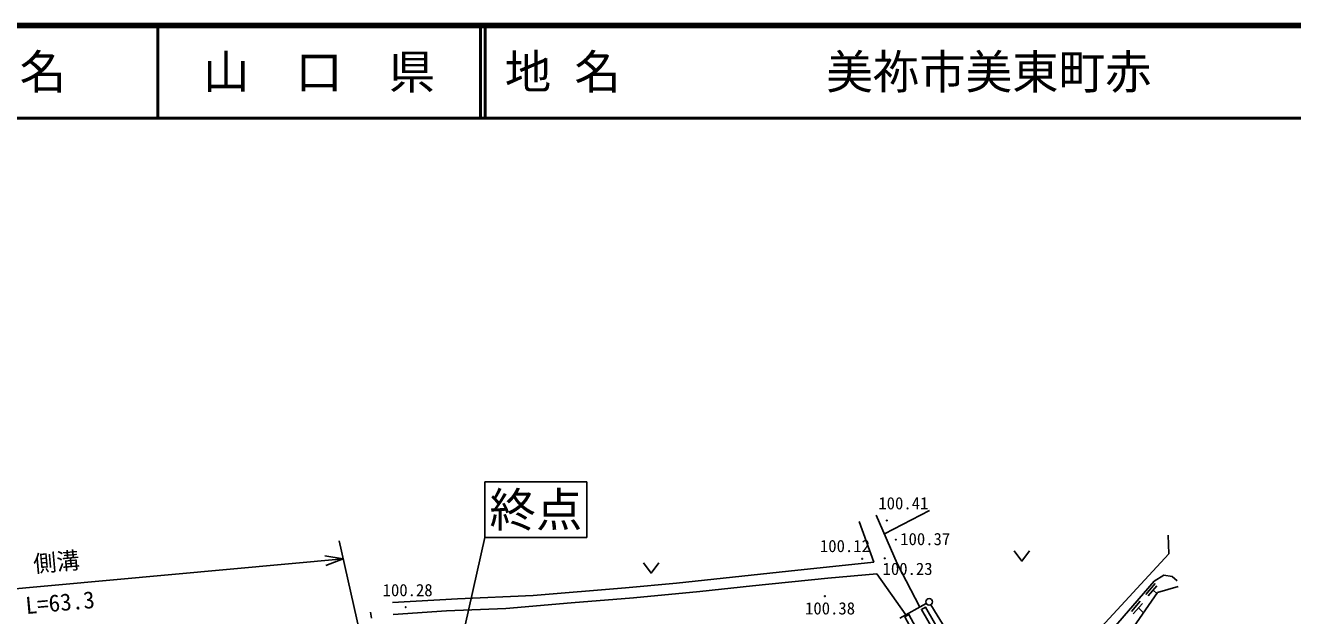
# Model space of a CAD drawing. Units: millimetres, scale not verified. Extents: x -376306283 to 680000, y -957283980 to 380000.
# Drawn here: x 318743 to 455235, y 316456 to 380000 of the extents above; entities that cross this region are included whole.
import ezdxf
from ezdxf.enums import TextEntityAlignment as Align

# ---------------------------------------------------------------- set-up
doc = ezdxf.new("R2010")
doc.units = ezdxf.units.MM
doc.header["$LTSCALE"] = 1000
for name, color, linetype, lineweight in [('M-BGD', 7, 'Continuous', 25), ('M-TTL', 2, 'Continuous', 140), ('M-TTL-LINE', 7, 'Continuous', 50)]:
    doc.layers.add(name, color=color, linetype=linetype, lineweight=lineweight)
doc.layers.add('M-TTL-TXT', color=7, linetype='Continuous')
doc.styles.add('@ＭＳ ゴシック', font='')
doc.styles.add('ＭＳ ゴシック', font='')
doc.styles.get('@ＭＳ ゴシック').set_extended_font_data('@MS Gothic')
doc.styles.get('ＭＳ ゴシック').set_extended_font_data('MS Gothic')

msp = doc.modelspace()

# ---------------------------------------------------------------- linework, layer by layer
at = {"layer": 'M-BGD'}
for p, q in [((368232, 330862), (379232, 330862)), ((368232, 330862), (368232, 324862)), ((379232, 330862), (379232, 324862)), ((411259, 325268), (416106, 327787)), ((411496, 326695), (411555, 326702)), ((368232, 324862), (360380, 289786)), ((368232, 324862), (379232, 324862)), ((358643, 297472), (352532, 324506)), ((412468, 324632), (412527, 324639)), ((291646, 317007), (352973, 322555)), ((352973, 322555), (351002, 322897)), ((351095, 321866), (352973, 322555)), ((408836, 322567), (408895, 322574)), ((411272, 322622), (411331, 322629)), ((440422, 319908), (439417, 318744)), ((440610, 319673), (439667, 318581)), ((404830, 318551), (404889, 318558)), ((440197, 319194), (440595, 318828)), ((356010, 316181), (355915, 316845)), ((359669, 317365), (359728, 317372)), ((415769, 317760), (412933, 316187)), ((421296, 309430), (416262, 317633)), ((438815, 318000), (437863, 316892)), ((439059, 317763), (438072, 316662)), ((438647, 317303), (439171, 316775))]:
    msp.add_line(p, q, dxfattribs=at)
for points in [[(408544, 326601), (410109, 322223), (400936, 321253), (388865, 319962), (383392, 319434), (373441, 318625), (365290, 318272), (358273, 317855)], [(415093, 317385), (412648, 322087), (410378, 327285)], [(441815, 325129), (441887, 323111), (434194, 314738), (432374, 311329)], [(386957, 322137), (386130, 321035), (385303, 322137)], [(426897, 323436), (426071, 322334), (425244, 323436)], [(358353, 316575), (364090, 316985), (370494, 317229), (377530, 317822), (384240, 318380), (391391, 319047), (397055, 319669), (405156, 320477), (410440, 320961), (413557, 316533)], [(432637, 310011), (435274, 314326), (440327, 320173), (441359, 320824), (442242, 320662), (442780, 320202)], [(442901, 319583), (440688, 318961), (435430, 311385), (434864, 310454)], [(421219, 307767), (415679, 317371), (415246, 317121), (420703, 307662)], [(418923, 307300), (413908, 316567), (413468, 316329), (418411, 307195)]]:
    msp.add_lwpolyline(points, dxfattribs=at)
for centre, radius in [((411525, 326698), 42), ((411525, 326698), 37.8), ((411525, 326698), 25.2), ((411525, 326698), 12.6), ((412498, 324636), 42), ((412498, 324636), 37.8), ((412498, 324636), 25.2), ((412498, 324636), 12.6), ((408866, 322571), 42), ((408866, 322571), 37.8), ((408866, 322571), 25.2), ((408866, 322571), 12.6), ((411301, 322625), 42), ((411301, 322625), 37.8), ((411301, 322625), 25.2), ((411301, 322625), 12.6), ((404859, 318555), 42), ((404859, 318555), 37.8), ((404859, 318555), 25.2), ((404859, 318555), 12.6), ((416077, 317934), 353), ((359699, 317368), 42), ((359699, 317368), 37.8), ((359699, 317368), 25.2), ((359699, 317368), 12.6)]:
    msp.add_circle(centre, radius, dxfattribs=at)
at = {"layer": 'M-TTL'}
msp.add_line((680000, 380000), (40000, 380000), dxfattribs=at)
at = {"layer": 'M-TTL-LINE'}
for p, q in [((333000, 380000), (333000, 370000)), ((367750, 380000), (367750, 370000)), ((368250, 380000), (368250, 370000)), ((40000, 370000), (680000, 370000))]:
    msp.add_line(p, q, dxfattribs=at)

# ---------------------------------------------------------------- texts
at = {"layer": 'M-BGD', "style": 'ＭＳ ゴシック'}
msp.add_text('終点', height=3666, dxfattribs=at).set_placement((373732, 327862), align=Align.MIDDLE_CENTER)
for s, p in [('100.41', (410613, 327501)), ('100.37', (412967, 323648)), ('100.12', (404320, 322899)), ('100.23', (411067, 320440)), ('100.28', (357222, 318152)), ('100.38', (402718, 316187))]:
    msp.add_text(s, height=1320, dxfattribs=at).set_placement(p, align=Align.BOTTOM_LEFT)
msp.add_text('側溝', height=1833, rotation=5.17, dxfattribs=at).set_placement((322219, 320777), align=Align.BOTTOM_CENTER)
at = {"layer": 'M-BGD', "style": '@ＭＳ ゴシック'}
msp.add_text('L=63.3', height=1833, rotation=5.17, dxfattribs=at).set_placement((322399, 318785), align=Align.TOP_CENTER)
at = {"layer": 'M-TTL-TXT', "style": 'ＭＳ ゴシック'}
for s, p in [('県\u3000名', (315625, 375000)), ('山\u3000口\u3000県', (350375, 375000))]:
    msp.add_text(s, height=3666, dxfattribs=at).set_placement(p, align=Align.MIDDLE_CENTER)
for s, p in [('地 名', (370380, 375000)), ('美祢市美東町赤', (405024, 375000))]:
    msp.add_text(s, height=3666, dxfattribs=at).set_placement(p, align=Align.MIDDLE_LEFT)

doc.saveas('drawing.dxf')
